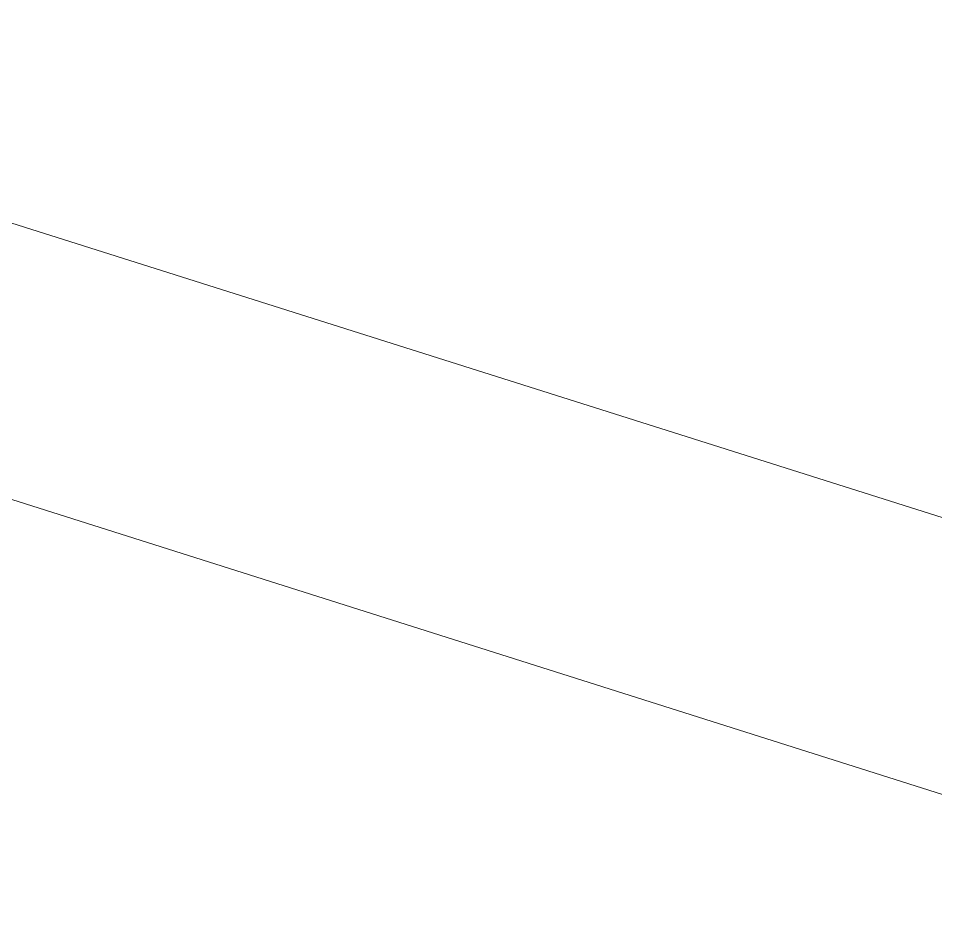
# Model space of a CAD drawing. Header units: metres. Extents: x 507606 to 508087, y 6966978 to 6967359.
# Drawn here: x 507932.169 to 507932.769, y 6967153.637 to 6967154.224 of the extents above; entities that cross this region are included whole.
import ezdxf

# ---------------------------------------------------------------- set-up
doc = ezdxf.new("R2010")
doc.units = ezdxf.units.M
doc.layers.add('C_UG_LINES', color=7, linetype='EXISTING_COMMUNICATIONS', lineweight=0, true_color=0xb061ff)
doc.layers.add('E_UG_LINES', color=7, linetype='EXISTING_ELECTRICITY_UG', lineweight=0, true_color=0xff2e2e)
doc.styles.get("Standard").update_dxf_attribs({"font": 'ARIALN.TTF'})
doc.linetypes.add('EXISTING_COMMUNICATIONS', pattern='A,2,-2,2,-2,2,-2,["COMS",Standard,S=2.5,R=0,X=0,Y=-1.25],-9.75,2,-2,2,-2', length=29.75)
doc.linetypes.add('EXISTING_ELECTRICITY_UG', pattern='A,2,-2,2,-2,2,-2,["E-UG",Standard,S=2.5,R=0,X=0,Y=-1.25],-9.15,2,-2,2,-2', length=29.15)

# ---------------------------------------------------------------- blocks, each defined once
blk = doc.blocks.new('XE_SURVEY')
at = {"layer": 'C_UG_LINES', "flags": 128}
blk.add_lwpolyline([(507931.74037, 6967154.22421), (507939.70838, 6967151.70453)], dxfattribs=at)
at = {"layer": 'E_UG_LINES', "flags": 128}
blk.add_lwpolyline([(507944.74717, 6967151.90007), (507942.15223, 6967151.71264), (507939.65872, 6967151.53254), (507931.64611, 6967154.0737)], dxfattribs=at)

msp = doc.modelspace()

# ---------------------------------------------------------------- block references
msp.add_blockref('XE_SURVEY', (0, 0))

doc.saveas('drawing.dxf')
